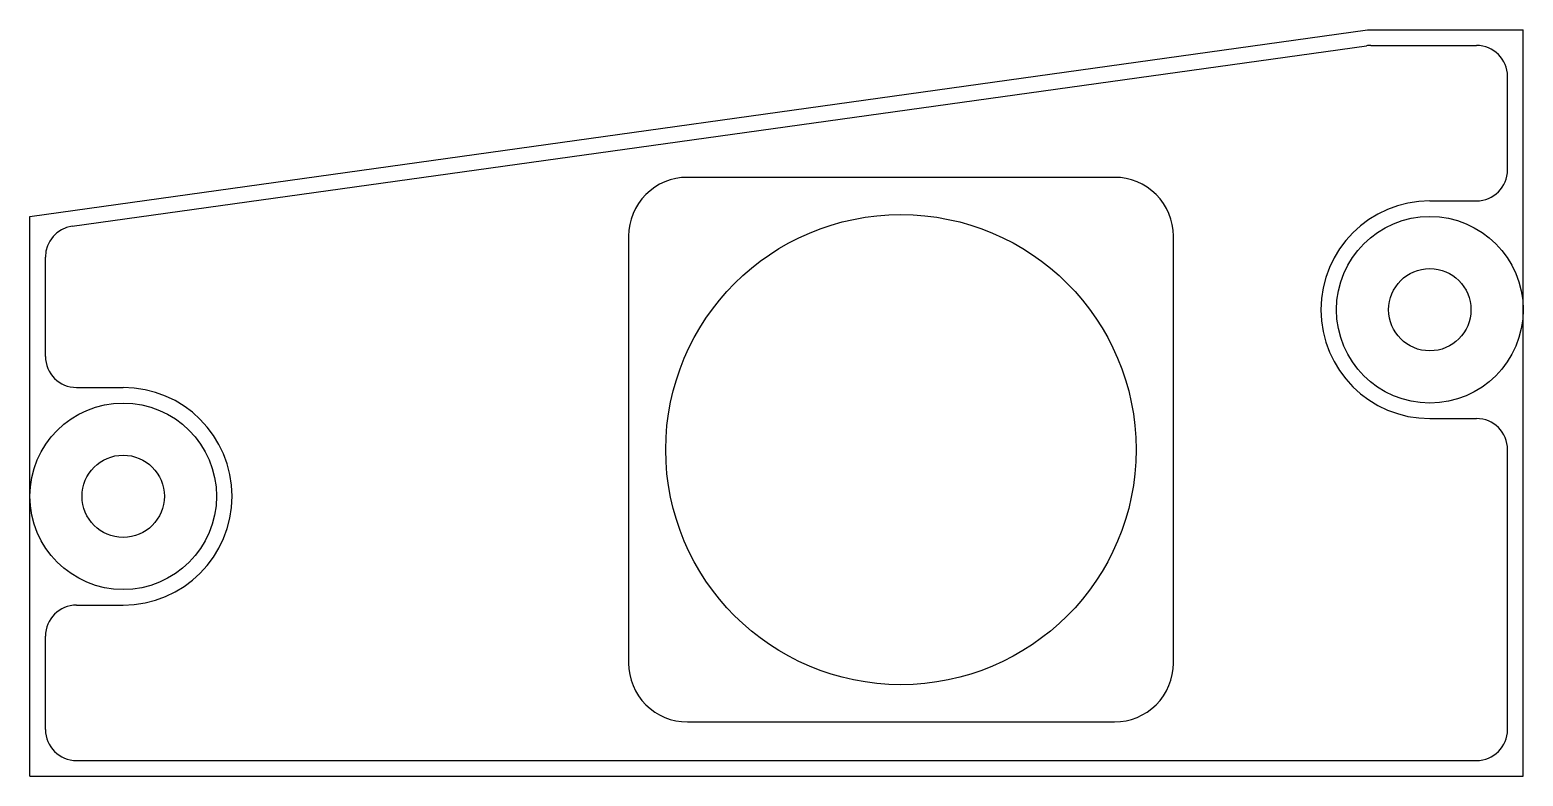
# Model space of a CAD drawing. Header units: millimetres. Extents: x 0 to 76.2, y 0 to 38.1.
import ezdxf

# ---------------------------------------------------------------- set-up
doc = ezdxf.new("R2010")
doc.units = ezdxf.units.MM
for name, color, linetype, lineweight, true_color in [('fascia_cut', 7, 'Continuous', 25, 0x000000), ('fascia_outline', 7, 'Continuous', 25, 0x000000), ('fasteners', 7, 'Continuous', 25, 0x000000), ('panel', 7, 'Continuous', 25, 0x000000), ('panel_and_spacer_cut', 7, 'Continuous', 25, 0x000000)]:
    doc.layers.add(name, color=color, linetype=linetype, lineweight=lineweight, true_color=true_color)

msp = doc.modelspace()

# ---------------------------------------------------------------- linework, layer by layer
at = {"layer": 'fascia_cut', "flags": 128}
msp.add_lwpolyline([(33.55, 2.769), (55.35, 2.769, 0.414214), (58.35, 5.769), (58.35, 27.569, 0.414214), (55.35, 30.569), (33.55, 30.569, 0.414214), (30.55, 27.569), (30.55, 5.769, 0.414214), (33.55, 2.769)], format="xyb", dxfattribs=at)
at = {"layer": 'fascia_outline'}
for p, q in [((2.162, 28.075), (68.208, 37.291)), ((68.428, 37.306), (73.819, 37.306)), ((75.406, 30.956), (75.406, 35.719)), ((71.438, 29.369), (73.819, 29.369)), ((0.794, 21.431), (0.794, 26.503)), ((2.381, 19.844), (4.762, 19.844)), ((71.438, 18.256), (73.819, 18.256)), ((75.406, 2.381), (75.406, 16.669)), ((2.381, 8.731), (4.762, 8.731)), ((0.794, 2.381), (0.794, 7.144)), ((2.381, 0.794), (73.819, 0.794))]:
    msp.add_line(p, q, dxfattribs=at)
for centre, radius, start, end in [((68.428, 35.719), 1.587, 90, 97.94347), ((73.819, 35.719), 1.587, 0, 90), ((73.819, 30.956), 1.587, 270, 0), ((71.438, 23.812), 5.556, 90, 270), ((2.381, 26.503), 1.587, 97.94347, 180), ((2.381, 21.431), 1.587, 180, 270), ((4.762, 14.287), 5.556, 270, 90), ((73.819, 16.669), 1.587, 0, 90), ((2.381, 7.144), 1.587, 90, 180), ((2.381, 2.381), 1.587, 180, 270), ((73.819, 2.381), 1.587, 270, 0)]:
    msp.add_arc(centre, radius, start, end, dxfattribs=at)
at = {"layer": 'fasteners'}
for centre, radius in [((71.438, 23.812), 4.763), ((4.762, 14.287), 4.762)]:
    msp.add_circle(centre, radius, dxfattribs=at)
at = {"layer": 'panel'}
for p, q in [((0, 28.575), (68.263, 38.1)), ((68.263, 38.1), (76.2, 38.1)), ((76.2, 0), (76.2, 38.1)), ((0, 0), (0, 28.575)), ((0, 0), (76.2, 0))]:
    msp.add_line(p, q, dxfattribs=at)
for centre in [(71.438, 23.812), (4.762, 14.287)]:
    msp.add_circle(centre, 2.1, dxfattribs=at)
at = {"layer": 'panel_and_spacer_cut'}
msp.add_circle((44.45, 16.669), 12, dxfattribs=at)

doc.saveas('drawing.dxf')
